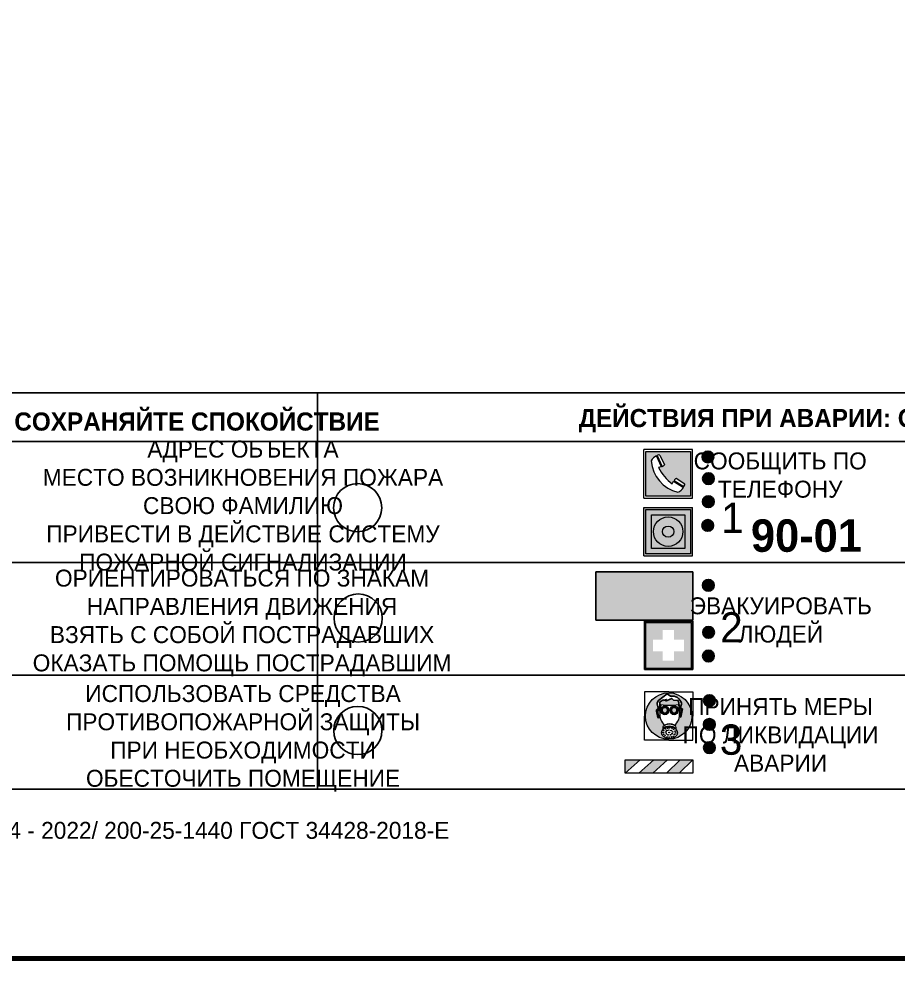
# Model space of a CAD drawing. Header units: millimetres. Extents: x 13810 to 67229, y 12374 to 21950.
# Drawn here: x 40432.5 to 40577.7, y 19876.4 to 20032.2 of the extents above; entities that cross this region are included whole.
import ezdxf

# ---------------------------------------------------------------- set-up
doc = ezdxf.new("R2010")
doc.units = ezdxf.units.MM
doc.styles.add('обычный', font='arial.ttf')

# ---------------------------------------------------------------- blocks, each defined once
blk = doc.blocks.new('A$C38D26F80')
h = blk.add_hatch(color=5)
h.dxf.hatch_style = 1
h.paths.add_polyline_path([(-8.77, -4.48, 1), (-0.19, -4.48, 1)])
h.paths.add_polyline_path([(-6.75, -3.58), (-6.75, -3.31), (-6.62, -3.22), (-6.5, -3.22), (-6.42, -3.3), (-6.39, -3.28), (-6.59, -2.23), (-6.59, -2.01), (-6.38, -1.58), (-4.76, -0.4), (-4.13, -0.79, -0.362848), (-2.1, -2.1, -0.201049), (-2.17, -2.48, 0.085434), (-2.26, -3.13), (-1.9, -3.16), (-2.25, -4.7), (-2.4, -4.59), (-2.43, -4.34), (-2.36, -4.34), (-2.14, -3.34), (-2.47, -3.42), (-2.58, -1.95), (-2.77, -1.58), (-3.58, -1.52), (-3.92, -1.26), (-5.05, -1.73), (-4.87, -1.39), (-5.41, -1.6), (-5.41, -1.46), (-6.13, -1.87), (-6.18, -3.5), (-6.56, -3.47), (-6.37, -4.59), (-6.16, -4.43), (-6.16, -4.66), (-6.36, -4.79), (-6.37, -4.8), (-6.51, -4.76)], flags=16)
h.paths.add_polyline_path([(-6.51, -4.76), (-6.36, -4.79), (-6.37, -4.8)], flags=0)
h.paths.add_polyline_path([(-5.92, -2.34, 0.089508), (-2.67, -2.35), (-2.48, -3.88, -0.268602), (-3.4, -6.18, 0.262449), (-5.2, -6.18, -0.268602), (-6.11, -3.88)], flags=16)
edge = h.paths.add_edge_path(flags=16)
edge.add_ellipse((-5.19, -3.41), major_axis=(0, 0.842), ratio=0.848992, start_angle=0, end_angle=360)
edge = h.paths.add_edge_path(flags=0)
edge.add_ellipse((-5.19, -3.39), major_axis=(0, 0.665), ratio=0.853798, start_angle=0, end_angle=360)
edge = h.paths.add_edge_path(flags=0)
edge.add_ellipse((-5.19, -3.4), major_axis=(0, 0.528), ratio=0.864094, start_angle=0, end_angle=360)
edge = h.paths.add_edge_path(flags=16)
edge.add_ellipse((-3.47, -3.4), major_axis=(0, 0.842), ratio=0.848992, start_angle=0, end_angle=360)
h.paths.add_polyline_path([(-3.13, -6.45), (-3.13, -6.84, 0.383174), (-5.57, -6.85), (-5.57, -6.49, -0.369952)], flags=16)
edge = h.paths.add_edge_path(flags=0)
edge.add_ellipse((-3.47, -3.39), major_axis=(0, 0.665), ratio=0.853798, start_angle=0, end_angle=360)
edge = h.paths.add_edge_path(flags=0)
edge.add_ellipse((-3.47, -3.4), major_axis=(0, 0.528), ratio=0.864094, start_angle=0, end_angle=360)
edge = h.paths.add_edge_path(flags=16)
edge.add_ellipse((-4.34, -7.57), major_axis=(-1.48, 0), ratio=0.744955, start_angle=0, end_angle=360)
h.paths.add_polyline_path([(-5.01, -6.85, -1), (-5.15, -6.85, -1)], flags=0)
h.paths.add_polyline_path([(-5.33, -7.14, -1), (-5.47, -7.14, -1)], flags=0)
h.paths.add_polyline_path([(-4.61, -6.71, -1), (-4.74, -6.71, -1)], flags=16)
h.paths.add_polyline_path([(-5.43, -7.51, -1), (-5.57, -7.51, -1)], flags=0)
h.paths.add_polyline_path([(-4.26, -6.67, -1), (-4.4, -6.67, -1)], flags=16)
h.paths.add_polyline_path([(-4.74, -7.14, -1), (-4.88, -7.14, -1)], flags=0)
h.paths.add_polyline_path([(-4.93, -7.43, -1), (-5.07, -7.43, -1)], flags=0)
h.paths.add_polyline_path([(-4.41, -7.07, -1), (-4.54, -7.07, -1)], flags=0)
h.paths.add_polyline_path([(-5.33, -7.87, -1), (-5.46, -7.87, -1)], flags=0)
h.paths.add_polyline_path([(-3.8, -6.71, -1), (-3.94, -6.71, -1)], flags=16)
h.paths.add_polyline_path([(-4.85, -7.78, -1), (-4.98, -7.78, -1)], flags=0)
h.paths.add_polyline_path([(-3.96, -7.14, -1), (-4.1, -7.14, -1)], flags=0)
h.paths.add_polyline_path([(-4.33, -7.53, -1), (-4.47, -7.53, -1)], flags=0)
h.paths.add_polyline_path([(-5.09, -8.12, -1), (-5.23, -8.12, -1)], flags=0)
h.paths.add_polyline_path([(-3.5, -6.94, -1), (-3.64, -6.94, -1)], flags=0)
h.paths.add_polyline_path([(-4.54, -7.97, -1), (-4.68, -7.97, -1)], flags=0)
h.paths.add_polyline_path([(-3.66, -7.39, -1), (-3.8, -7.39, -1)], flags=0)
h.paths.add_polyline_path([(-4.73, -8.35, -1), (-4.86, -8.35, -1)], flags=0)
h.paths.add_polyline_path([(-4.09, -7.96, -1), (-4.23, -7.96, -1)], flags=0)
h.paths.add_polyline_path([(-3.77, -7.74, -1), (-3.91, -7.74, -1)], flags=0)
h.paths.add_polyline_path([(-3.22, -7.27, -1), (-3.35, -7.27, -1)], flags=0)
h.paths.add_polyline_path([(-4.34, -8.4, -1), (-4.47, -8.4, -1)], flags=0)
h.paths.add_polyline_path([(-3.16, -7.61, -1), (-3.3, -7.61, -1)], flags=0)
h.paths.add_polyline_path([(-3.9, -8.35, -1), (-4.04, -8.35, -1)], flags=0)
h.paths.add_polyline_path([(-3.32, -7.91, -1), (-3.46, -7.91, -1)], flags=0)
h.paths.add_polyline_path([(-3.55, -8.23, -1), (-3.69, -8.23, -1)], flags=0)
at = {"color": 5, "lineweight": 5}
for p, q in [((-4.48, 0), (-8.96, 0)), ((-8.96, 0), (-8.96, -4.48)), ((-4.48, 0), (0, 0)), ((0, 0), (0, -4.48)), ((-6.59, -2.01), (-6.38, -1.58)), ((-6.38, -1.58), (-4.76, -0.4)), ((-5.41, -1.46), (-6.13, -1.87)), ((-4.87, -1.39), (-5.41, -1.6)), ((-5.41, -1.6), (-5.41, -1.46)), ((-3.92, -1.26), (-5.05, -1.73)), ((-5.05, -1.73), (-4.87, -1.39)), ((-4.76, -0.4), (-4.13, -0.79)), ((-3.58, -1.52), (-3.92, -1.26)), ((-2.77, -1.58), (-3.58, -1.52)), ((-2.58, -1.95), (-2.77, -1.58)), ((-6.75, -3.31), (-6.62, -3.22)), ((-6.75, -3.58), (-6.75, -3.31)), ((-6.62, -3.22), (-6.5, -3.22)), ((-6.59, -2.23), (-6.59, -2.01)), ((-6.39, -3.28), (-6.59, -2.23)), ((-6.18, -3.5), (-6.56, -3.47)), ((-6.56, -3.47), (-6.37, -4.59)), ((-6.5, -3.22), (-6.42, -3.3)), ((-6.42, -3.3), (-6.39, -3.28)), ((-6.13, -1.87), (-6.18, -3.5)), ((-5.92, -2.34), (-6.11, -3.88)), ((-2.67, -2.34), (-2.48, -3.88)), ((-2.47, -3.42), (-2.58, -1.95)), ((-2.14, -3.34), (-2.47, -3.42)), ((-2.36, -4.34), (-2.14, -3.34)), ((-1.9, -3.16), (-2.26, -3.13)), ((-2.25, -4.7), (-1.9, -3.16)), ((-8.96, -8.96), (-8.96, -4.48)), ((-6.51, -4.76), (-6.75, -3.58)), ((-6.37, -4.8), (-6.51, -4.76)), ((-6.37, -4.59), (-6.16, -4.43)), ((-6.16, -4.66), (-6.37, -4.8)), ((-6.16, -4.43), (-6.16, -4.66)), ((-2.43, -4.34), (-2.4, -4.59)), ((-2.43, -4.34), (-2.36, -4.34)), ((-2.4, -4.59), (-2.25, -4.7)), ((0, -8.96), (0, -4.48)), ((-5.57, -6.49), (-5.57, -6.85)), ((-3.13, -6.45), (-3.13, -6.84)), ((-4.48, -8.96), (-8.96, -8.96)), ((-4.48, -8.96), (0, -8.96))]:
    blk.add_line(p, q, dxfattribs=at)
at = {"color": 5}
for p, q in [((-6.59, -2.01), (-6.38, -1.58)), ((-6.38, -1.58), (-4.76, -0.4)), ((-5.41, -1.46), (-6.13, -1.87)), ((-4.87, -1.39), (-5.41, -1.6)), ((-5.41, -1.6), (-5.41, -1.46)), ((-3.92, -1.26), (-5.05, -1.73)), ((-5.05, -1.73), (-4.87, -1.39)), ((-4.76, -0.4), (-4.13, -0.79)), ((-3.58, -1.52), (-3.92, -1.26)), ((-2.77, -1.58), (-3.58, -1.52)), ((-2.58, -1.95), (-2.77, -1.58)), ((-6.75, -3.31), (-6.62, -3.22)), ((-6.75, -3.58), (-6.75, -3.31)), ((-6.62, -3.22), (-6.5, -3.22)), ((-6.59, -2.23), (-6.59, -2.01)), ((-6.39, -3.28), (-6.59, -2.23)), ((-6.18, -3.5), (-6.56, -3.47)), ((-6.56, -3.47), (-6.37, -4.59)), ((-6.5, -3.22), (-6.42, -3.3)), ((-6.42, -3.3), (-6.39, -3.28)), ((-6.13, -1.87), (-6.18, -3.5)), ((-2.47, -3.42), (-2.58, -1.95)), ((-2.14, -3.34), (-2.47, -3.42)), ((-2.36, -4.34), (-2.14, -3.34)), ((-2.26, -3.13), (-1.9, -3.16)), ((-1.9, -3.16), (-2.25, -4.7)), ((-6.51, -4.76), (-6.75, -3.58)), ((-6.37, -4.8), (-6.51, -4.76)), ((-6.36, -4.79), (-6.51, -4.76)), ((-6.37, -4.59), (-6.16, -4.43)), ((-6.16, -4.66), (-6.37, -4.8)), ((-6.16, -4.66), (-6.36, -4.79)), ((-6.16, -4.43), (-6.16, -4.66)), ((-2.4, -4.59), (-2.43, -4.34)), ((-2.43, -4.34), (-2.36, -4.34)), ((-2.25, -4.7), (-2.4, -4.59))]:
    blk.add_line(p, q, dxfattribs=at)
at = {"color": 5, "lineweight": 5}
for centre, radius in [((-4.48, -4.48), 4.29), ((-5.08, -6.85), 0.0678), ((-4.67, -6.71), 0.0678), ((-4.33, -6.67), 0.0678), ((-3.87, -6.71), 0.0678), ((-3.57, -6.94), 0.0678), ((-5.5, -7.51), 0.0678), ((-5.4, -7.14), 0.0678), ((-5.4, -7.87), 0.0678), ((-5.16, -8.12), 0.0678), ((-5, -7.43), 0.0678), ((-4.91, -7.78), 0.0678), ((-4.81, -7.14), 0.0678), ((-4.79, -8.35), 0.0678), ((-4.61, -7.97), 0.0678), ((-4.47, -7.07), 0.0678), ((-4.4, -7.53), 0.0678), ((-4.4, -8.4), 0.0678), ((-4.16, -7.96), 0.0678), ((-4.03, -7.14), 0.0678), ((-3.97, -8.35), 0.0678), ((-3.84, -7.74), 0.0678), ((-3.73, -7.39), 0.0678), ((-3.62, -8.23), 0.0678), ((-3.39, -7.91), 0.0678), ((-3.28, -7.27), 0.0678), ((-3.23, -7.61), 0.0678)]:
    blk.add_circle(centre, radius, dxfattribs=at)
at = {"color": 5}
for centre, radius, start, end in [((-3.89, -2.66), 1.88, 17.387, 97.1599), ((-0.35, -3.07), 1.91, 162.2553, 181.7878), ((-2.6, -2.2), 0.511, 326.3906, 11.8614)]:
    blk.add_arc(centre, radius, start, end, dxfattribs=at)
at = {"color": 5, "lineweight": 5}
for centre, radius, start, end in [((-4.28, 6.66), 9.15, 259.6987, 280.1569), ((-0.47, -3.05), 1.79, 161.5846, 182.4584), ((-2.6, -2.2), 0.513, 326.4781, 11.7739), ((-3.66, -4.24), 2.47, 171.573, 231.7124), ((-4.93, -4.24), 2.47, 308.2876, 8.427), ((-4.33, -7.88), 1.87, 50.358, 131.5662), ((-4.34, -8.2), 1.82, 48.4943, 132.3565), ((-4.3, -7.78), 1.83, 60.5889, 119.4111)]:
    blk.add_arc(centre, radius, start, end, dxfattribs=at)
for centre, major_axis, ratio in [((-5.19, -3.41), (0, 0.842), 0.848992), ((-5.19, -3.39), (0, 0.665), 0.853798), ((-5.19, -3.4), (0, 0.528), 0.864094), ((-3.47, -3.4), (0, 0.842), 0.848992), ((-3.47, -3.39), (0, 0.665), 0.853798), ((-3.47, -3.4), (0, 0.528), 0.864094), ((-4.34, -7.57), (-1.48, 0), 0.744955)]:
    blk.add_ellipse(centre, major_axis=major_axis, ratio=ratio, dxfattribs=at)
blk = doc.blocks.new('A$C47DD6509')
at = {"lineweight": 5}
for points in [[(-8.69, 0), (-11.19, 0), (-11.19, -2.22)], [(-4.22, 0), (-6.45, 0), (-8.91, -2.22), (-6.61, -2.22)], [(0, 0), (-2.09, 0), (-4.36, -2.22), (-2.29, -2.22)]]:
    blk.add_hatch(color=242, dxfattribs=at).paths.add_polyline_path(points)
at = {"color": 242, "lineweight": 5}
for p, q in [((-11.19, -2.22), (-8.69, 0)), ((-11.19, -2.22), (-11.19, 0)), ((-11.19, 0), (-8.69, 0)), ((-11.19, 0), (0, 0)), ((-8.91, -2.22), (-6.45, 0)), ((-6.61, -2.22), (-4.22, 0)), ((-4.36, -2.22), (-2.09, 0)), ((-2.29, -2.22), (0, 0)), ((0, 0), (0, -2.22)), ((0, -2.22), (-11.19, -2.22))]:
    blk.add_line(p, q, dxfattribs=at)
blk = doc.blocks.new('A$C32E8229D')
at = {"true_color": 0xffffff}
blk.add_hatch(color=7, dxfattribs=at).paths.add_polyline_path([(0, 0), (0, -8), (16, -8), (16, 0)])
h = blk.add_hatch(color=126)
h.paths.add_polyline_path([(0.2, -0.2), (15.8, -0.2), (15.8, -7.8), (0.2, -7.8)])
h.paths.add_polyline_path([(13.49, -2.05), (12.08, -2.05), (11.37, -2.63, 0.162397), (11.29, -2.84), (11.29, -3.63), (10.35, -3.63), (10.35, -4.05), (11.68, -4.05), (11.68, -3.48), (12.26, -4.28), (11.29, -5.1), (11.29, -6.78), (11.85, -6.78), (11.85, -5.44), (12.8, -4.64), (12.8, -5.94), (14.46, -5.94), (14.46, -5.39), (13.45, -5.39), (13.45, -3.97), (12.46, -2.59), (13.15, -2.59), (13.69, -3.34), (14.18, -3)], flags=16)
h.paths.add_polyline_path([(10.74, -1.82, 1), (11.8, -1.82, 1)], flags=16)
h.paths.add_polyline_path([(9.39, -3.59), (5.99, -3.59), (6.56, -3.03), (5.91, -3.03), (5.1, -3.83), (5.91, -4.64), (6.56, -4.64), (5.99, -4.09), (9.39, -4.09)], flags=16)
h.paths.add_polyline_path([(4.29, -1.08), (1.72, -1.08), (1.72, -6.6), (4.29, -6.6)], flags=16)
at = {"color": 126}
blk.add_lwpolyline([(16, -8), (0, -8), (0, 0), (16, 0)], close=True, dxfattribs=at)
blk = doc.blocks.new('A$C18900ED3')
h = blk.add_hatch(color=126)
h.paths.add_polyline_path([(-0.18, -0.18), (-7.02, -0.18), (-7.02, -7.02), (-0.18, -7.02)])
h.paths.add_polyline_path([(-5.89, -4.46), (-5.89, -2.77), (-4.46, -2.77), (-4.46, -1.31), (-2.77, -1.31), (-2.77, -2.77), (-1.33, -2.77), (-1.33, -4.46), (-2.77, -4.46), (-2.77, -5.89), (-4.46, -5.89), (-4.46, -4.46)], flags=16)
at = {"color": 126}
for p, q in [((-7.2, 0), (-7.2, -7.2)), ((0, 0), (-7.2, 0)), ((0, -7.2), (0, 0)), ((-7.02, -7.02), (-7.02, -0.18)), ((-7.02, -0.18), (-0.18, -0.18)), ((-0.18, -0.18), (-0.18, -7.02)), ((-7.2, -7.2), (0, -7.2)), ((-0.18, -7.02), (-7.02, -7.02))]:
    blk.add_line(p, q, dxfattribs=at)
blk = doc.blocks.new('A$C456E1F9C')
at = {"lineweight": 5}
h = blk.add_hatch(color=242, dxfattribs=at)
h.paths.add_polyline_path([(0.51, -1.47), (0.51, -13.26), (12.29, -13.26), (12.29, -1.47)])
h.paths.add_polyline_path([(5.42, -4.95, -0.254479), (4.78, -5.4), (3.52, -2.53, -0.209735), (4.23, -2.4)], flags=16)
h.paths.add_polyline_path([(8.53, -8.6), (10.87, -10.17), (10.54, -10.76), (8.03, -9.13, -0.192251)], flags=16)
h.paths.add_polyline_path([(4.61, -5.49, 0.005518), (3.87, -5.72, 0.128647), (7.49, -10.01, 0.00809), (7.83, -9.33), (10.47, -10.97, -0.16736), (8.99, -12.25, -0.327862), (1.95, -3.95, -0.166952), (3.36, -2.62)], flags=16)
at = {"color": 242, "lineweight": 5}
for p, q in [((0, -13.77), (0, -0.97)), ((12.8, -0.97), (0, -0.97)), ((4.23, -2.4), (5.42, -4.95)), ((12.8, -13.77), (12.8, -0.97)), ((4.61, -5.49), (3.36, -2.62)), ((3.52, -2.53), (4.78, -5.4)), ((7.83, -9.33), (10.47, -10.97)), ((8.03, -9.13), (10.54, -10.76)), ((10.81, -10.12), (8.53, -8.6)), ((10.54, -10.76), (10.8, -10.3)), ((10.8, -10.3), (10.81, -10.12)), ((0, -13.77), (12.8, -13.77))]:
    blk.add_line(p, q, dxfattribs=at)
blk.add_lwpolyline([(0.51, -1.47), (12.29, -1.47), (12.29, -13.26), (0.51, -13.26)], close=True, dxfattribs=at)
for centre, radius, start, end in [((4.02, -3.27), 0.891, 76.3284, 123.7092), ((4.59, -5.34), 2.99, 114.2845, 152.1974), ((11.12, -3.31), 9.19, 183.9915, 256.6009), ((4.68, -4.59), 0.824, 276.9621, 334.0723), ((14.98, -39.1), 35.17, 107.1487, 108.4135), ((13.86, -0.94), 11.08, 205.5536, 234.8762), ((-13.31, 0.8), 23.44, 332.5487, 334.4027), ((8.94, -9.5), 0.989, 114.4092, 157.9388), ((7.87, -9.46), 3, 291.9291, 329.9329)]:
    blk.add_arc(centre, radius, start, end, dxfattribs=at)
blk = doc.blocks.new('A$C54414219')
at = {"true_color": 0xffffff}
h = blk.add_hatch(color=7, dxfattribs=at)
h.paths.add_polyline_path([(2.39, -9.45), (2.39, -18.3), (11.23, -18.3), (11.23, -9.45)], flags=0)
h.paths.add_polyline_path([(10.71, -13.87, -1), (2.92, -13.87, -1)], flags=0)
h.paths.add_polyline_path([(8.3, -13.87, -1), (5.33, -13.87, -1)], flags=0)
h.paths.add_polyline_path([(0.41, -7.47), (0.41, -20.27), (13.21, -20.27), (13.21, -7.47)])
h.paths.add_polyline_path([(0.92, -19.77), (12.71, -19.77), (12.71, -7.98), (0.92, -7.98)], flags=16)
h.paths.add_polyline_path([(11.23, -9.45), (11.23, -18.3), (2.39, -18.3), (2.39, -9.45)], flags=0)
at = {"lineweight": 5}
h = blk.add_hatch(color=242, dxfattribs=at)
h.paths.add_polyline_path([(12.71, -7.98), (0.92, -7.98), (0.92, -19.77), (12.71, -19.77)])
h.paths.add_polyline_path([(11.23, -18.3), (2.39, -18.3), (2.39, -9.45), (11.23, -9.45)], flags=16)
h.paths.add_polyline_path([(10.71, -13.87, -1), (2.92, -13.87, -1)], flags=0)
h.paths.add_polyline_path([(8.3, -13.87, -1), (5.33, -13.87, -1)], flags=0)
at = {"true_color": 0xffffff}
h = blk.add_hatch(color=7, dxfattribs=at)
h.paths.add_polyline_path([(2.39, -9.45), (2.39, -18.3), (11.23, -18.3), (11.23, -9.45)])
h.paths.add_polyline_path([(10.71, -13.87, -1), (2.92, -13.87, -1)], flags=16)
h.paths.add_polyline_path([(8.3, -13.87, -1), (5.33, -13.87, -1)], flags=0)
at = {"lineweight": 5}
h = blk.add_hatch(color=242, dxfattribs=at)
h.paths.add_polyline_path([(2.92, -13.87, 1), (10.71, -13.87, 1)])
h.paths.add_polyline_path([(8.3, -13.87, -1), (5.33, -13.87, -1)], flags=16)
at = {"color": 242, "lineweight": 5}
for p, q in [((0.41, -20.27), (0.41, -7.47)), ((0.41, -7.47), (13.21, -7.47)), ((0.41, -7.47), (13.21, -7.47)), ((13.21, -20.27), (13.21, -7.47)), ((0.41, -20.27), (13.21, -20.27))]:
    blk.add_line(p, q, dxfattribs=at)
for points in [[(0.92, -7.98), (12.71, -7.98), (12.71, -19.77), (0.92, -19.77)], [(2.39, -9.45), (11.23, -9.45), (11.23, -18.3), (2.39, -18.3)]]:
    blk.add_lwpolyline(points, close=True, dxfattribs=at)
for radius in [3.89, 1.49]:
    blk.add_circle((6.81, -13.87), radius, dxfattribs=at)

msp = doc.modelspace()

# ---------------------------------------------------------------- hatches: boundary and pattern name
at = {"lineweight": 0}
h = msp.add_hatch(color=256, dxfattribs=at)
h.dxf.hatch_style = 1
h.paths.add_polyline_path([(40545.28, 19959.87, 1), (40547.22, 19959.87, 1)])
h = msp.add_hatch(color=256, dxfattribs=at)
h.dxf.hatch_style = 1
h.paths.add_polyline_path([(40545.39, 19956.28, 1), (40547.32, 19956.28, 1)])
h = msp.add_hatch(color=256, dxfattribs=at)
h.dxf.hatch_style = 1
h.paths.add_polyline_path([(40545.35, 19952.47, 1), (40547.28, 19952.47, 1)])
h = msp.add_hatch(color=256, dxfattribs=at)
h.dxf.hatch_style = 1
h.paths.add_polyline_path([(40545.27, 19948.54, 1), (40547.2, 19948.54, 1)])
h = msp.add_hatch(color=256, dxfattribs=at)
h.dxf.hatch_style = 1
h.paths.add_polyline_path([(40545.35, 19938.66, 1), (40547.28, 19938.66, 1)])
h = msp.add_hatch(color=256, dxfattribs=at)
h.dxf.hatch_style = 1
h.paths.add_polyline_path([(40545.39, 19930.88, 1), (40547.32, 19930.88, 1)])
h = msp.add_hatch(color=256, dxfattribs=at)
h.dxf.hatch_style = 1
h.paths.add_polyline_path([(40545.38, 19926.97, 1), (40547.32, 19926.97, 1)])
h = msp.add_hatch(color=256, dxfattribs=at)
h.dxf.hatch_style = 1
h.paths.add_polyline_path([(40545.54, 19919.62, 1), (40547.47, 19919.62, 1)])
h = msp.add_hatch(color=256, dxfattribs=at)
h.dxf.hatch_style = 1
h.paths.add_polyline_path([(40545.54, 19915.68, 1), (40547.47, 19915.68, 1)])
h = msp.add_hatch(color=256, dxfattribs=at)
h.dxf.hatch_style = 1
h.paths.add_polyline_path([(40545.54, 19911.84, 1), (40547.47, 19911.84, 1)])

# ---------------------------------------------------------------- linework, layer by layer
at = {"color": 2, "lineweight": 100}
for points in [[(40312.67, 20271.99), (40912.67, 20271.99), (40912.67, 19876.99), (40312.67, 19876.99)], [(40312.67, 19876.99), (40912.67, 19876.99), (40912.67, 19481.99), (40312.67, 19481.99)]]:
    msp.add_lwpolyline(points, close=True, dxfattribs=at)
for points in [[(40338.04, 19962.4), (40481.8, 19962.4), (40481.8, 19970.45), (40338.04, 19970.45)], [(40481.8, 19962.4), (40625.57, 19962.4), (40625.57, 19970.45), (40481.8, 19970.45)], [(40338.04, 19962.4), (40481.8, 19962.4), (40481.8, 19905), (40338.04, 19905)], [(40481.8, 19962.4), (40625.57, 19962.4), (40625.57, 19905), (40481.8, 19905)]]:
    msp.add_lwpolyline(points, close=True)
for points in [[(40396.45, 19942.41), (40338.04, 19942.41), (40481.8, 19942.41)], [(40540.22, 19942.41), (40481.8, 19942.41), (40625.57, 19942.41)], [(40396.45, 19923.83), (40338.04, 19923.83), (40481.8, 19923.83)], [(40540.22, 19923.83), (40481.8, 19923.83), (40625.57, 19923.83)]]:
    msp.add_lwpolyline(points)
for centre, radius in [((40546.25, 19959.87), 0.966), ((40546.35, 19956.28), 0.966), ((40488.43, 19951.48), 3.98), ((40546.32, 19952.47), 0.966), ((40546.23, 19948.54), 0.966), ((40546.32, 19938.66), 0.966), ((40488.52, 19933.25), 3.98), ((40546.36, 19930.88), 0.966), ((40546.35, 19926.97), 0.966), ((40546.51, 19919.62), 0.966), ((40488.46, 19914.67), 3.98), ((40546.5, 19915.68), 0.966), ((40546.51, 19911.84), 0.966)]:
    msp.add_circle(centre, radius)

# ---------------------------------------------------------------- block references
for name, p, xscale, yscale, zscale in [('A$C456E1F9C', (40535.69, 19961.68), 0.625, 0.625, 0.625), ('A$C54414219', (40535.44, 19956.19), 0.625, 0.625, 0.625), ('A$C18900ED3', (40543.76, 19932.73), 1.111111111007631, 1.111111111007631, 1.111111111007631), ('A$C38D26F80', (40543.78, 19921.06), 0.8928571427240968, 0.8928571427240968, 0.8928571427240968)]:
    msp.add_blockref(name, p, dxfattribs=dict(xscale=xscale, yscale=yscale, zscale=zscale))
at = {"xscale": -1}
msp.add_blockref('A$C32E8229D', (40543.76, 19940.88), dxfattribs=at)
at = {"color": 242, "true_color": 0xc1121c}
msp.add_blockref('A$C47DD6509', (40543.78, 19909.84), dxfattribs=at)

# ---------------------------------------------------------------- texts
at = {"lineweight": 0, "attachment_point": 5, "style": 'обычный'}
for s, insert, char_height, width in [('{\\fProxima Nova Rg|b1|i0|c204|p2;ДЕЙСТВИЯ ПРИ ПОЖАРЕ: СОХРАНЯЙТЕ СПОКОЙСТВИЕ\\H1.6644x; }', (40435.2, 19965.28), 3, 175.1736), ('{\\fProxima Nova Rg|b1|i0|c204|p2;ДЕЙСТВИЯ ПРИ АВАРИИ: СОХРАНЯЙТЕ СПОКОЙСТВИЕ\\H1.6644x; }', (40581.42, 19965.85), 3, 175.1736), ('\\pi-8.4,l8.4,t8.4;{\\fProxima Nova Rg|b0|i0|c204|p2;АДРЕС ОБЪЕКТА\\PМЕСТО ВОЗНИКНОВЕНИЯ ПОЖАРА \\PСВОЮ ФАМИЛИЮ\\PПРИВЕСТИ В ДЕЙСТВИЕ СИСТЕМУ \\PПОЖАРНОЙ СИГНАЛИЗАЦИИ}', (40469.5, 19951.42), 2.8, 126.6484), ('{\\fProxima Nova Rg|b0|i0|c204|p2;СООБЩИТЬ ПО \\PТЕЛЕФОНУ}', (40558.19, 19956.85), 2.8, 126.6484), ('{\\fProxima Nova Rg|b0|i0|c204|p2;1\\H1.1667x; }', (40550.29, 19949.79), 5, 126.6484), ('{\\fProxima Nova Rg|b1|i0|c204|p2;\\H1.0714x;90-01\\fProxima Nova Rg|b0|i0|c204|p2;\\H0.93331x; \\H1.3449x; }', (40562.52, 19946.83), 5, 126.6484), ('\\pi-8.4,l8.4,t8.4;{\\fProxima Nova Rg|b0|i0|c204|p2;ОРИЕНТИРОВАТЬСЯ ПО ЗНАКАМ \\PНАПРАВЛЕНИЯ ДВИЖЕНИЯ\\PВЗЯТЬ С СОБОЙ ПОСТРАДАВШИХ\\PОКАЗАТЬ ПОМОЩЬ ПОСТРАДАВШИМ}', (40469.35, 19932.44), 2.8, 126.6484), ('{\\fProxima Nova Rg|b0|i0|c204|p2;ЭВАКУИРОВАТЬ \\PЛЮДЕЙ}', (40558.29, 19932.53), 2.8, 126.6484), ('{\\fProxima Nova Rg|b0|i0|c204|p2;2\\H1.1967x; }', (40550.14, 19931.71), 5, 126.6484), ('\\pi-8.4,l8.4,t8.4;{\\fProxima Nova Rg|b0|i0|c204|p2;ИСПОЛЬЗОВАТЬ СРЕДСТВА \\PПРОТИВОПОЖАРНОЙ ЗАЩИТЫ \\PПРИ НЕОБХОДИМОСТИ \\PОБЕСТОЧИТЬ ПОМЕЩЕНИЕ}', (40469.51, 19913.37), 2.8, 126.6484), ('{\\fProxima Nova Rg|b0|i0|c204|p2;ПРИНЯТЬ МЕРЫ \\PПО ЛИКВИДАЦИИ \\PАВАРИИ}', (40558.25, 19913.95), 2.8, 126.6484), ('{\\fProxima Nova Rg|b0|i0|c204|p2;3\\H1.1967x; }', (40550.08, 19913.13), 5, 126.6484), ('\\pi-8.4,l8.4,t8.4;{\\fProxima Nova Rg|b0|i0|c204|p2;ИЗГОТОВИТЕЛЬ: ИП АНДРЕЕВ А. А.\\fProxima Nova Rg|b0|i0|c0|p2; \\fProxima Nova Rg|b0|i0|c204|p2;ФП-24 - 2022/ 200-25-1440 ГОСТ 34428-2018-Е\\H1.2266x; }', (40429.53, 19897.77), 2.8, 191.3484)]:
    msp.add_mtext(s, dxfattribs=dict(at, insert=insert, char_height=char_height, width=width))

doc.saveas('drawing.dxf')
